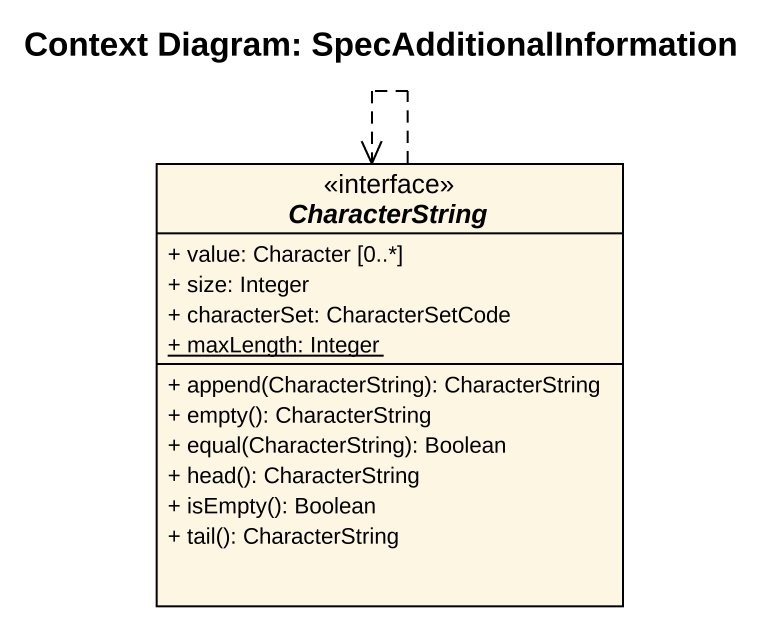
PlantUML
@startuml
title Context Diagram: SpecAdditionalInformation
hide circle
hide empty members
skinparam classAttributeIconSize 0
interface CharacterString {
  + value: Character [0..*]
  + size: Integer
  + characterSet: CharacterSetCode
  {static} + maxLength: Integer
  + append(CharacterString): CharacterString
  + empty(): CharacterString
  + equal(CharacterString): Boolean
  + head(): CharacterString
  + isEmpty(): Boolean
  + tail(): CharacterString
}
CharacterString ..> CharacterString
@enduml
